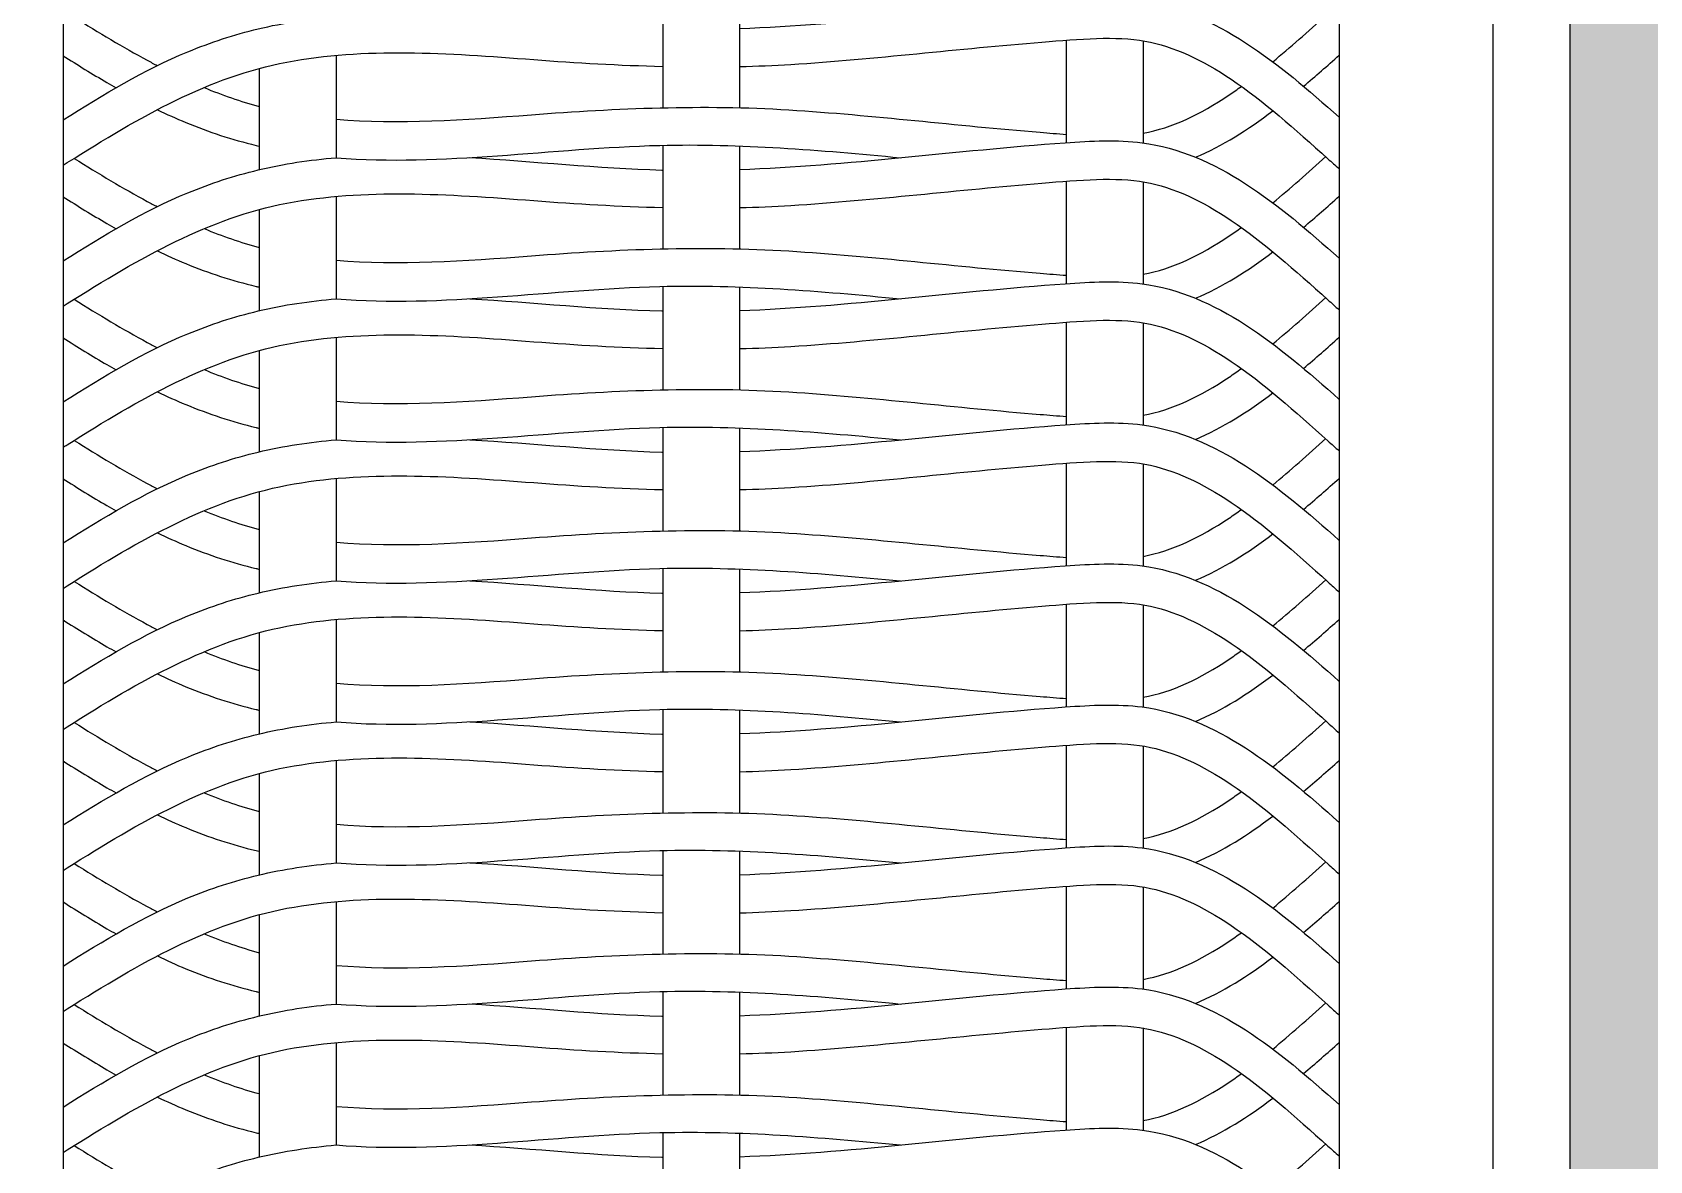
# Model space of a CAD drawing. Header units: millimetres. Extents: x 3409 to 3822, y 896 to 1108.
# Drawn here: x 3705.464 to 3706.516, y 1038.207 to 1038.941 of the extents above; entities that cross this region are included whole.
import ezdxf

# ---------------------------------------------------------------- set-up
doc = ezdxf.new("R2010")
doc.units = ezdxf.units.MM
doc.layers.add('a-epipla', color=8, linetype='Continuous')
doc.layers.add('toixoi_provolh', color=150, linetype='Continuous')

msp = doc.modelspace()

# ---------------------------------------------------------------- hatches: boundary and pattern name
at = {"layer": 'toixoi_provolh', "true_color": 0xa7a8aa}
h = msp.add_hatch(color=253, dxfattribs=at)
h.dxf.hatch_style = 1
h.paths.add_polyline_path([(3696.6639, 1040.6405), (3696.6639, 1040.2405), (3699.6639, 1040.2405), (3699.6639, 1040.6405)])
h.paths.add_polyline_path([(3696.6639, 1040.6405), (3696.2639, 1040.6405), (3696.2639, 1037.6405), (3696.6639, 1037.6405)])
h.paths.add_polyline_path([(3703.0639, 1040.2405), (3703.0639, 1040.6405), (3700.0639, 1040.6405), (3700.0639, 1040.2405)])
h.paths.add_polyline_path([(3699.6639, 1037.6405), (3700.0639, 1037.6405), (3700.0639, 1040.6405), (3699.6639, 1040.6405)])
h.paths.add_polyline_path([(3703.4639, 1040.6405), (3703.4639, 1040.2405), (3706.4639, 1040.2405), (3706.4639, 1040.6405)])
h.paths.add_polyline_path([(3703.0639, 1037.6405), (3703.4639, 1037.6405), (3703.4639, 1040.6405), (3703.0639, 1040.6405)])
h.paths.add_polyline_path([(3706.4639, 1037.6405), (3706.8639, 1037.6405), (3706.8639, 1040.6405), (3706.4639, 1040.6405)])

# ---------------------------------------------------------------- linework, layer by layer
at = {"layer": 'a-epipla'}
for p, q in [((3706.4139, 1040.1905), (3706.4139, 1037.6905)), ((3705.4839, 1040.0905), (3705.4839, 1037.6405)), ((3706.3139, 1040.0905), (3706.3139, 1037.6405)), ((3705.8739, 1038.9588), (3705.8739, 1038.8915)), ((3705.9239, 1038.9584), (3705.9239, 1038.8915)), ((3706.1364, 1038.9355), (3706.1364, 1038.8688)), ((3706.1864, 1038.9351), (3706.1864, 1038.8687)), ((3705.6614, 1038.9256), (3705.6614, 1038.859)), ((3705.6114, 1038.9171), (3705.6114, 1038.8512)), ((3705.8739, 1038.8671), (3705.8739, 1038.7997)), ((3705.9239, 1038.8667), (3705.9239, 1038.7997)), ((3706.1364, 1038.8438), (3706.1364, 1038.777)), ((3706.1864, 1038.8434), (3706.1864, 1038.7769)), ((3705.6614, 1038.8339), (3705.6614, 1038.7672)), ((3705.6114, 1038.8253), (3705.6114, 1038.7595)), ((3705.8739, 1038.7753), (3705.8739, 1038.708)), ((3705.9239, 1038.7749), (3705.9239, 1038.708)), ((3706.1364, 1038.752), (3706.1364, 1038.6853)), ((3705.6614, 1038.7421), (3705.6614, 1038.6755)), ((3706.1864, 1038.7516), (3706.1864, 1038.6852)), ((3705.6114, 1038.7336), (3705.6114, 1038.6677)), ((3705.8739, 1038.6836), (3705.8739, 1038.6162)), ((3705.9239, 1038.6832), (3705.9239, 1038.6163)), ((3706.1364, 1038.6603), (3706.1364, 1038.5936)), ((3706.1864, 1038.6599), (3706.1864, 1038.5934)), ((3705.6614, 1038.6504), (3705.6614, 1038.5838)), ((3705.6114, 1038.6418), (3705.6114, 1038.576)), ((3705.8739, 1038.5919), (3705.8739, 1038.5245)), ((3705.9239, 1038.5914), (3705.9239, 1038.5245)), ((3706.1364, 1038.5685), (3706.1364, 1038.5018)), ((3706.1864, 1038.5681), (3706.1864, 1038.5017)), ((3705.6614, 1038.5586), (3705.6614, 1038.492)), ((3705.6114, 1038.5501), (3705.6114, 1038.4842)), ((3705.8739, 1038.5001), (3705.8739, 1038.4328)), ((3705.9239, 1038.4997), (3705.9239, 1038.4328)), ((3706.1364, 1038.4768), (3706.1364, 1038.4101)), ((3706.1864, 1038.4764), (3706.1864, 1038.4099)), ((3705.6114, 1038.4583), (3705.6114, 1038.3925)), ((3705.6614, 1038.4669), (3705.6614, 1038.4003)), ((3705.8739, 1038.4084), (3705.8739, 1038.341)), ((3705.9239, 1038.408), (3705.9239, 1038.341)), ((3706.1364, 1038.385), (3706.1364, 1038.3183)), ((3706.1864, 1038.3846), (3706.1864, 1038.3182)), ((3705.6614, 1038.3751), (3705.6614, 1038.3085)), ((3705.6114, 1038.3666), (3705.6114, 1038.3007)), ((3705.8739, 1038.3166), (3705.8739, 1038.2493)), ((3705.9239, 1038.3162), (3705.9239, 1038.2493)), ((3706.1364, 1038.2933), (3706.1364, 1038.2266)), ((3706.1864, 1038.2929), (3706.1864, 1038.2264)), ((3705.6614, 1038.2834), (3705.6614, 1038.2168)), ((3705.6114, 1038.2749), (3705.6114, 1038.209)), ((3705.8739, 1038.2249), (3705.8739, 1038.1575)), ((3705.9239, 1038.2245), (3705.9239, 1038.1575))]:
    msp.add_line(p, q, dxfattribs=at)
for points, knots in [([(3705.9239, 1038.9431), (3705.9944, 1038.9455), (3706.0804, 1038.9577), (3706.2203, 1038.9654), (3706.2742, 1038.9207), (3706.3139, 1038.8853)], [0.4662693, 0.4662693, 0.4662693, 0.4662693, 0.6786549, 0.7286549, 0.877812, 0.877812, 0.877812, 0.877812]), ([(3705.4839, 1038.8837), (3705.5101, 1038.9001), (3705.5503, 1038.9244), (3705.6117, 1038.9445), (3705.6444, 1038.9493), (3705.6614, 1038.9507)], [0.0125232, 0.0125232, 0.0125232, 0.0125232, 0.1049264, 0.1530593, 0.2047826, 0.2047826, 0.2047826, 0.2047826]), ([(3705.4911, 1038.9504), (3705.507, 1038.9403), (3705.5228, 1038.9309), (3705.5386, 1038.9224), (3705.5408, 1038.9212), (3705.543, 1038.92), (3705.5451, 1038.9189)], [0.00678697, 0.00678697, 0.00678697, 0.00678697, 0.06344334, 0.06344334, 0.06344334, 0.07121295, 0.07121295, 0.07121295, 0.07121295]), ([(3705.9239, 1038.9183), (3705.9351, 1038.9186), (3705.9462, 1038.919), (3706.0124, 1038.9232), (3706.0664, 1038.9299), (3706.145, 1038.9362), (3706.1687, 1038.9383), (3706.2064, 1038.9314), (3706.2249, 1038.9227), (3706.2643, 1038.8961), (3706.2851, 1038.8776), (3706.3066, 1038.8583), (3706.309, 1038.8562), (3706.3114, 1038.854), (3706.3139, 1038.8518)], [0.4655013, 0.4655013, 0.4655013, 0.4655013, 0.498274, 0.498274, 0.6616991, 0.6616991, 0.7352337, 0.7352337, 0.8087683, 0.8087683, 0.8895351, 0.8895351, 0.8895351, 0.8986667, 0.8986667, 0.8986667, 0.8986667]), ([(3705.4839, 1038.8541), (3705.4848, 1038.8547), (3705.4857, 1038.8553), (3705.4866, 1038.8558), (3705.534, 1038.8858), (3705.5792, 1038.9117), (3705.6796, 1038.9308), (3705.7337, 1038.9272), (3705.8176, 1038.9207), (3705.8457, 1038.9191), (3705.8739, 1038.9184)], [-0.0032083, -0.0032083, -0.0032083, -0.0032083, 0, 0, 0, 0.1674245, 0.1674245, 0.3348489, 0.3348489, 0.4168796, 0.4168796, 0.4168796, 0.4168796]), ([(3705.4839, 1038.9253), (3705.4933, 1038.9194), (3705.5028, 1038.9135), (3705.5124, 1038.9079), (3705.5144, 1038.9068), (3705.5163, 1038.9056), (3705.5183, 1038.9045)], [0.01406967, 0.01406967, 0.01406967, 0.01406967, 0.04740122, 0.04740122, 0.04740122, 0.05413463, 0.05413463, 0.05413463, 0.05413463]), ([(3706.1864, 1038.875), (3706.2052, 1038.8784), (3706.2236, 1038.8872), (3706.245, 1038.9016), (3706.2476, 1038.9035), (3706.2503, 1038.9054)], [0.73539871, 0.73539871, 0.73539871, 0.73539871, 0.80876826, 0.80876826, 0.81911219, 0.81911219, 0.81911219, 0.81911219]), ([(3705.5452, 1038.8902), (3705.5513, 1038.8873), (3705.572, 1038.8779), (3705.5945, 1038.8705), (3705.6107, 1038.8667), (3705.6114, 1038.8666)], [0.08463791, 0.08463791, 0.08463791, 0.08463791, 0.10492637, 0.15305927, 0.15507122, 0.15507122, 0.15507122, 0.15507122]), ([(3705.6614, 1038.8841), (3705.7019, 1038.8806), (3705.7446, 1038.8836), (3705.8436, 1038.8912), (3705.9008, 1038.8936), (3706.0111, 1038.8867), (3706.0651, 1038.8799), (3706.1251, 1038.8751), (3706.1308, 1038.8746), (3706.1364, 1038.8742)], [0.2038605, 0.2038605, 0.2038605, 0.2038605, 0.3348489, 0.3348489, 0.498274, 0.498274, 0.6616991, 0.6616991, 0.6790294, 0.6790294, 0.6790294, 0.6790294]), ([(3705.6614, 1038.859), (3705.7305, 1038.8534), (3705.8556, 1038.8742), (3705.9763, 1038.864), (3706.0285, 1038.859)], [0.2060573, 0.2060573, 0.2060573, 0.2060573, 0.4155593, 0.5729024, 0.5729024, 0.5729024, 0.5729024]), ([(3705.9239, 1038.8514), (3705.9944, 1038.8538), (3706.0804, 1038.866), (3706.2203, 1038.8736), (3706.2742, 1038.829), (3706.3139, 1038.7936)], [0.4662693, 0.4662693, 0.4662693, 0.4662693, 0.6786549, 0.7286549, 0.877812, 0.877812, 0.877812, 0.877812]), ([(3705.4839, 1038.7919), (3705.5101, 1038.8084), (3705.5503, 1038.8327), (3705.6117, 1038.8527), (3705.6444, 1038.8576), (3705.6614, 1038.859)], [0.0125232, 0.0125232, 0.0125232, 0.0125232, 0.1049264, 0.1530593, 0.2047826, 0.2047826, 0.2047826, 0.2047826]), ([(3705.4911, 1038.8586), (3705.507, 1038.8486), (3705.5228, 1038.8391), (3705.5386, 1038.8306), (3705.5408, 1038.8294), (3705.543, 1038.8283), (3705.5451, 1038.8272)], [0.00678697, 0.00678697, 0.00678697, 0.00678697, 0.06344334, 0.06344334, 0.06344334, 0.07121295, 0.07121295, 0.07121295, 0.07121295]), ([(3705.7485, 1038.8591), (3705.79, 1038.8567), (3705.8321, 1038.8521), (3705.8737, 1038.851), (3705.8739, 1038.851)], [0.2917847, 0.2917847, 0.2917847, 0.2917847, 0.4155593, 0.4161946, 0.4161946, 0.4161946, 0.4161946]), ([(3705.4839, 1038.7624), (3705.4848, 1038.7629), (3705.4857, 1038.7635), (3705.4866, 1038.7641), (3705.534, 1038.7941), (3705.5792, 1038.8199), (3705.6796, 1038.839), (3705.7337, 1038.8354), (3705.8176, 1038.829), (3705.8457, 1038.8273), (3705.8739, 1038.8266)], [-0.0032083, -0.0032083, -0.0032083, -0.0032083, 0, 0, 0, 0.1674245, 0.1674245, 0.3348489, 0.3348489, 0.4168796, 0.4168796, 0.4168796, 0.4168796]), ([(3705.9239, 1038.8266), (3705.9351, 1038.8268), (3705.9462, 1038.8273), (3706.0124, 1038.8314), (3706.0664, 1038.8381), (3706.145, 1038.8445), (3706.1687, 1038.8466), (3706.2064, 1038.8397), (3706.2249, 1038.8309), (3706.2643, 1038.8043), (3706.2851, 1038.7858), (3706.3066, 1038.7666), (3706.309, 1038.7644), (3706.3114, 1038.7622), (3706.3139, 1038.76)], [0.4655013, 0.4655013, 0.4655013, 0.4655013, 0.498274, 0.498274, 0.6616991, 0.6616991, 0.7352337, 0.7352337, 0.8087683, 0.8087683, 0.8895351, 0.8895351, 0.8895351, 0.8986667, 0.8986667, 0.8986667, 0.8986667]), ([(3705.4839, 1038.8336), (3705.4933, 1038.8276), (3705.5028, 1038.8218), (3705.5124, 1038.8162), (3705.5144, 1038.815), (3705.5163, 1038.8139), (3705.5183, 1038.8128)], [0.01406967, 0.01406967, 0.01406967, 0.01406967, 0.04740122, 0.04740122, 0.04740122, 0.05413463, 0.05413463, 0.05413463, 0.05413463]), ([(3706.1864, 1038.7832), (3706.2052, 1038.7867), (3706.2236, 1038.7954), (3706.245, 1038.8099), (3706.2476, 1038.8117), (3706.2503, 1038.8136)], [0.73539871, 0.73539871, 0.73539871, 0.73539871, 0.80876826, 0.80876826, 0.81911219, 0.81911219, 0.81911219, 0.81911219]), ([(3705.5452, 1038.7985), (3705.5513, 1038.7955), (3705.572, 1038.7861), (3705.5945, 1038.7788), (3705.6107, 1038.775), (3705.6114, 1038.7748)], [0.08463791, 0.08463791, 0.08463791, 0.08463791, 0.10492637, 0.15305927, 0.15507122, 0.15507122, 0.15507122, 0.15507122]), ([(3705.6614, 1038.7924), (3705.7019, 1038.7889), (3705.7446, 1038.7918), (3705.8436, 1038.7995), (3705.9008, 1038.8018), (3706.0111, 1038.7949), (3706.0651, 1038.7882), (3706.1251, 1038.7834), (3706.1308, 1038.7829), (3706.1364, 1038.7825)], [0.2038605, 0.2038605, 0.2038605, 0.2038605, 0.3348489, 0.3348489, 0.498274, 0.498274, 0.6616991, 0.6616991, 0.6790294, 0.6790294, 0.6790294, 0.6790294]), ([(3705.6614, 1038.7672), (3705.7305, 1038.7616), (3705.8556, 1038.7824), (3705.9763, 1038.7723), (3706.0285, 1038.7672)], [0.2060573, 0.2060573, 0.2060573, 0.2060573, 0.4155593, 0.5729024, 0.5729024, 0.5729024, 0.5729024]), ([(3705.9239, 1038.7596), (3705.9944, 1038.7621), (3706.0804, 1038.7743), (3706.2203, 1038.7819), (3706.2742, 1038.7372), (3706.3139, 1038.7018)], [0.4662693, 0.4662693, 0.4662693, 0.4662693, 0.6786549, 0.7286549, 0.877812, 0.877812, 0.877812, 0.877812]), ([(3705.4839, 1038.7002), (3705.5101, 1038.7167), (3705.5503, 1038.741), (3705.6117, 1038.761), (3705.6444, 1038.7658), (3705.6614, 1038.7672)], [0.0125232, 0.0125232, 0.0125232, 0.0125232, 0.1049264, 0.1530593, 0.2047826, 0.2047826, 0.2047826, 0.2047826]), ([(3705.4911, 1038.7669), (3705.507, 1038.7569), (3705.5228, 1038.7474), (3705.5386, 1038.7389), (3705.5408, 1038.7377), (3705.543, 1038.7366), (3705.5451, 1038.7354)], [0.00678697, 0.00678697, 0.00678697, 0.00678697, 0.06344334, 0.06344334, 0.06344334, 0.07121295, 0.07121295, 0.07121295, 0.07121295]), ([(3705.7485, 1038.7673), (3705.79, 1038.7649), (3705.8321, 1038.7603), (3705.8737, 1038.7593), (3705.8739, 1038.7593)], [0.2917847, 0.2917847, 0.2917847, 0.2917847, 0.4155593, 0.4161946, 0.4161946, 0.4161946, 0.4161946]), ([(3705.9239, 1038.7348), (3705.9351, 1038.7351), (3705.9462, 1038.7355), (3706.0124, 1038.7397), (3706.0664, 1038.7464), (3706.145, 1038.7527), (3706.1687, 1038.7549), (3706.2064, 1038.748), (3706.2249, 1038.7392), (3706.2643, 1038.7126), (3706.2851, 1038.6941), (3706.3066, 1038.6748), (3706.309, 1038.6727), (3706.3114, 1038.6705), (3706.3139, 1038.6683)], [0.4655013, 0.4655013, 0.4655013, 0.4655013, 0.498274, 0.498274, 0.6616991, 0.6616991, 0.7352337, 0.7352337, 0.8087683, 0.8087683, 0.8895351, 0.8895351, 0.8895351, 0.8986667, 0.8986667, 0.8986667, 0.8986667]), ([(3705.4839, 1038.6706), (3705.4848, 1038.6712), (3705.4857, 1038.6718), (3705.4866, 1038.6723), (3705.534, 1038.7023), (3705.5792, 1038.7282), (3705.6796, 1038.7473), (3705.7337, 1038.7437), (3705.8176, 1038.7372), (3705.8457, 1038.7356), (3705.8739, 1038.7349)], [-0.0032083, -0.0032083, -0.0032083, -0.0032083, 0, 0, 0, 0.1674245, 0.1674245, 0.3348489, 0.3348489, 0.4168796, 0.4168796, 0.4168796, 0.4168796]), ([(3705.4839, 1038.7418), (3705.4933, 1038.7359), (3705.5028, 1038.73), (3705.5124, 1038.7244), (3705.5144, 1038.7233), (3705.5163, 1038.7222), (3705.5183, 1038.721)], [0.01406967, 0.01406967, 0.01406967, 0.01406967, 0.04740122, 0.04740122, 0.04740122, 0.05413463, 0.05413463, 0.05413463, 0.05413463]), ([(3706.1864, 1038.6915), (3706.2052, 1038.6949), (3706.2236, 1038.7037), (3706.245, 1038.7181), (3706.2476, 1038.72), (3706.2503, 1038.7219)], [0.73539871, 0.73539871, 0.73539871, 0.73539871, 0.80876826, 0.80876826, 0.81911219, 0.81911219, 0.81911219, 0.81911219]), ([(3705.6614, 1038.7006), (3705.7019, 1038.6972), (3705.7446, 1038.7001), (3705.8436, 1038.7078), (3705.9008, 1038.7101), (3706.0111, 1038.7032), (3706.0651, 1038.6964), (3706.1251, 1038.6916), (3706.1308, 1038.6911), (3706.1364, 1038.6907)], [0.2038605, 0.2038605, 0.2038605, 0.2038605, 0.3348489, 0.3348489, 0.498274, 0.498274, 0.6616991, 0.6616991, 0.6790294, 0.6790294, 0.6790294, 0.6790294]), ([(3705.5452, 1038.7068), (3705.5513, 1038.7038), (3705.572, 1038.6944), (3705.5945, 1038.6871), (3705.6107, 1038.6832), (3705.6114, 1038.6831)], [0.08463791, 0.08463791, 0.08463791, 0.08463791, 0.10492637, 0.15305927, 0.15507122, 0.15507122, 0.15507122, 0.15507122]), ([(3705.6614, 1038.6755), (3705.7305, 1038.6699), (3705.8556, 1038.6907), (3705.9763, 1038.6805), (3706.0285, 1038.6755)], [0.2060573, 0.2060573, 0.2060573, 0.2060573, 0.4155593, 0.5729024, 0.5729024, 0.5729024, 0.5729024]), ([(3705.9239, 1038.6679), (3705.9944, 1038.6703), (3706.0804, 1038.6825), (3706.2203, 1038.6901), (3706.2742, 1038.6455), (3706.3139, 1038.6101)], [0.4662693, 0.4662693, 0.4662693, 0.4662693, 0.6786549, 0.7286549, 0.877812, 0.877812, 0.877812, 0.877812]), ([(3705.4839, 1038.6084), (3705.5101, 1038.6249), (3705.5503, 1038.6492), (3705.6117, 1038.6692), (3705.6444, 1038.6741), (3705.6614, 1038.6755)], [0.0125232, 0.0125232, 0.0125232, 0.0125232, 0.1049264, 0.1530593, 0.2047826, 0.2047826, 0.2047826, 0.2047826]), ([(3705.4911, 1038.6751), (3705.507, 1038.6651), (3705.5228, 1038.6556), (3705.5386, 1038.6471), (3705.5408, 1038.646), (3705.543, 1038.6448), (3705.5451, 1038.6437)], [0.00678697, 0.00678697, 0.00678697, 0.00678697, 0.06344334, 0.06344334, 0.06344334, 0.07121295, 0.07121295, 0.07121295, 0.07121295]), ([(3705.7485, 1038.6756), (3705.79, 1038.6732), (3705.8321, 1038.6686), (3705.8737, 1038.6675), (3705.8739, 1038.6675)], [0.2917847, 0.2917847, 0.2917847, 0.2917847, 0.4155593, 0.4161946, 0.4161946, 0.4161946, 0.4161946]), ([(3705.9239, 1038.6431), (3705.9351, 1038.6433), (3705.9462, 1038.6438), (3706.0124, 1038.6479), (3706.0664, 1038.6547), (3706.145, 1038.661), (3706.1687, 1038.6631), (3706.2064, 1038.6562), (3706.2249, 1038.6474), (3706.2643, 1038.6209), (3706.2851, 1038.6024), (3706.3066, 1038.5831), (3706.309, 1038.5809), (3706.3114, 1038.5787), (3706.3139, 1038.5765)], [0.4655013, 0.4655013, 0.4655013, 0.4655013, 0.498274, 0.498274, 0.6616991, 0.6616991, 0.7352337, 0.7352337, 0.8087683, 0.8087683, 0.8895351, 0.8895351, 0.8895351, 0.8986667, 0.8986667, 0.8986667, 0.8986667]), ([(3705.4839, 1038.5789), (3705.4848, 1038.5794), (3705.4857, 1038.58), (3705.4866, 1038.5806), (3705.534, 1038.6106), (3705.5792, 1038.6364), (3705.6796, 1038.6555), (3705.7337, 1038.652), (3705.8176, 1038.6455), (3705.8457, 1038.6438), (3705.8739, 1038.6431)], [-0.0032083, -0.0032083, -0.0032083, -0.0032083, 0, 0, 0, 0.1674245, 0.1674245, 0.3348489, 0.3348489, 0.4168796, 0.4168796, 0.4168796, 0.4168796]), ([(3705.4839, 1038.6501), (3705.4933, 1038.6442), (3705.5028, 1038.6383), (3705.5124, 1038.6327), (3705.5144, 1038.6315), (3705.5163, 1038.6304), (3705.5183, 1038.6293)], [0.01406967, 0.01406967, 0.01406967, 0.01406967, 0.04740122, 0.04740122, 0.04740122, 0.05413463, 0.05413463, 0.05413463, 0.05413463]), ([(3706.1864, 1038.5997), (3706.2052, 1038.6032), (3706.2236, 1038.612), (3706.245, 1038.6264), (3706.2476, 1038.6282), (3706.2503, 1038.6302)], [0.73539871, 0.73539871, 0.73539871, 0.73539871, 0.80876826, 0.80876826, 0.81911219, 0.81911219, 0.81911219, 0.81911219]), ([(3705.6614, 1038.6089), (3705.7019, 1038.6054), (3705.7446, 1038.6083), (3705.8436, 1038.616), (3705.9008, 1038.6183), (3706.0111, 1038.6114), (3706.0651, 1038.6047), (3706.1251, 1038.5999), (3706.1308, 1038.5994), (3706.1364, 1038.599)], [0.2038605, 0.2038605, 0.2038605, 0.2038605, 0.3348489, 0.3348489, 0.498274, 0.498274, 0.6616991, 0.6616991, 0.6790294, 0.6790294, 0.6790294, 0.6790294]), ([(3705.5452, 1038.615), (3705.5513, 1038.6121), (3705.572, 1038.6026), (3705.5945, 1038.5953), (3705.6107, 1038.5915), (3705.6114, 1038.5913)], [0.08463791, 0.08463791, 0.08463791, 0.08463791, 0.10492637, 0.15305927, 0.15507122, 0.15507122, 0.15507122, 0.15507122]), ([(3705.9239, 1038.5761), (3705.9944, 1038.5786), (3706.0804, 1038.5908), (3706.2203, 1038.5984), (3706.2742, 1038.5538), (3706.3139, 1038.5184)], [0.4662693, 0.4662693, 0.4662693, 0.4662693, 0.6786549, 0.7286549, 0.877812, 0.877812, 0.877812, 0.877812]), ([(3705.4839, 1038.5167), (3705.5101, 1038.5332), (3705.5503, 1038.5575), (3705.6117, 1038.5775), (3705.6444, 1038.5823), (3705.6614, 1038.5838)], [0.0125232, 0.0125232, 0.0125232, 0.0125232, 0.1049264, 0.1530593, 0.2047826, 0.2047826, 0.2047826, 0.2047826]), ([(3705.6614, 1038.5838), (3705.7305, 1038.5782), (3705.8556, 1038.5989), (3705.9763, 1038.5888), (3706.0285, 1038.5837)], [0.2060573, 0.2060573, 0.2060573, 0.2060573, 0.4155593, 0.5729024, 0.5729024, 0.5729024, 0.5729024]), ([(3705.7485, 1038.5838), (3705.79, 1038.5814), (3705.8321, 1038.5768), (3705.8737, 1038.5758), (3705.8739, 1038.5758)], [0.2917847, 0.2917847, 0.2917847, 0.2917847, 0.4155593, 0.4161946, 0.4161946, 0.4161946, 0.4161946]), ([(3705.4911, 1038.5834), (3705.507, 1038.5734), (3705.5228, 1038.5639), (3705.5386, 1038.5554), (3705.5408, 1038.5542), (3705.543, 1038.5531), (3705.5451, 1038.5519)], [0.00678697, 0.00678697, 0.00678697, 0.00678697, 0.06344334, 0.06344334, 0.06344334, 0.07121295, 0.07121295, 0.07121295, 0.07121295]), ([(3705.4839, 1038.4871), (3705.4848, 1038.4877), (3705.4857, 1038.4883), (3705.4866, 1038.4889), (3705.534, 1038.5188), (3705.5792, 1038.5447), (3705.6796, 1038.5638), (3705.7337, 1038.5602), (3705.8176, 1038.5537), (3705.8457, 1038.5521), (3705.8739, 1038.5514)], [-0.0032083, -0.0032083, -0.0032083, -0.0032083, 0, 0, 0, 0.1674245, 0.1674245, 0.3348489, 0.3348489, 0.4168796, 0.4168796, 0.4168796, 0.4168796]), ([(3705.9239, 1038.5513), (3705.9351, 1038.5516), (3705.9462, 1038.552), (3706.0124, 1038.5562), (3706.0664, 1038.5629), (3706.145, 1038.5693), (3706.1687, 1038.5714), (3706.2064, 1038.5645), (3706.2249, 1038.5557), (3706.2643, 1038.5291), (3706.2851, 1038.5106), (3706.3066, 1038.4914), (3706.309, 1038.4892), (3706.3114, 1038.487), (3706.3139, 1038.4848)], [0.4655013, 0.4655013, 0.4655013, 0.4655013, 0.498274, 0.498274, 0.6616991, 0.6616991, 0.7352337, 0.7352337, 0.8087683, 0.8087683, 0.8895351, 0.8895351, 0.8895351, 0.8986667, 0.8986667, 0.8986667, 0.8986667]), ([(3705.4839, 1038.5583), (3705.4933, 1038.5524), (3705.5028, 1038.5466), (3705.5124, 1038.5409), (3705.5144, 1038.5398), (3705.5163, 1038.5387), (3705.5183, 1038.5376)], [0.01406967, 0.01406967, 0.01406967, 0.01406967, 0.04740122, 0.04740122, 0.04740122, 0.05413463, 0.05413463, 0.05413463, 0.05413463]), ([(3706.1864, 1038.508), (3706.2052, 1038.5114), (3706.2236, 1038.5202), (3706.245, 1038.5346), (3706.2476, 1038.5365), (3706.2503, 1038.5384)], [0.73539871, 0.73539871, 0.73539871, 0.73539871, 0.80876826, 0.80876826, 0.81911219, 0.81911219, 0.81911219, 0.81911219]), ([(3705.5452, 1038.5233), (3705.5513, 1038.5203), (3705.572, 1038.5109), (3705.5945, 1038.5036), (3705.6107, 1038.4998), (3705.6114, 1038.4996)], [0.08463791, 0.08463791, 0.08463791, 0.08463791, 0.10492637, 0.15305927, 0.15507122, 0.15507122, 0.15507122, 0.15507122]), ([(3705.6614, 1038.5171), (3705.7019, 1038.5137), (3705.7446, 1038.5166), (3705.8436, 1038.5243), (3705.9008, 1038.5266), (3706.0111, 1038.5197), (3706.0651, 1038.513), (3706.1251, 1038.5081), (3706.1308, 1038.5077), (3706.1364, 1038.5072)], [0.2038605, 0.2038605, 0.2038605, 0.2038605, 0.3348489, 0.3348489, 0.498274, 0.498274, 0.6616991, 0.6616991, 0.6790294, 0.6790294, 0.6790294, 0.6790294]), ([(3705.6614, 1038.492), (3705.7305, 1038.4864), (3705.8556, 1038.5072), (3705.9763, 1038.4971), (3706.0285, 1038.492)], [0.2060573, 0.2060573, 0.2060573, 0.2060573, 0.4155593, 0.5729024, 0.5729024, 0.5729024, 0.5729024]), ([(3705.9239, 1038.4844), (3705.9944, 1038.4868), (3706.0804, 1038.499), (3706.2203, 1038.5066), (3706.2742, 1038.462), (3706.3139, 1038.4266)], [0.4662693, 0.4662693, 0.4662693, 0.4662693, 0.6786549, 0.7286549, 0.877812, 0.877812, 0.877812, 0.877812]), ([(3705.4839, 1038.425), (3705.5101, 1038.4414), (3705.5503, 1038.4657), (3705.6117, 1038.4857), (3705.6444, 1038.4906), (3705.6614, 1038.492)], [0.0125232, 0.0125232, 0.0125232, 0.0125232, 0.1049264, 0.1530593, 0.2047826, 0.2047826, 0.2047826, 0.2047826]), ([(3705.4911, 1038.4917), (3705.507, 1038.4816), (3705.5228, 1038.4721), (3705.5386, 1038.4636), (3705.5408, 1038.4625), (3705.543, 1038.4613), (3705.5451, 1038.4602)], [0.00678697, 0.00678697, 0.00678697, 0.00678697, 0.06344334, 0.06344334, 0.06344334, 0.07121295, 0.07121295, 0.07121295, 0.07121295]), ([(3705.7485, 1038.4921), (3705.79, 1038.4897), (3705.8321, 1038.4851), (3705.8737, 1038.4841), (3705.8739, 1038.4841)], [0.2917847, 0.2917847, 0.2917847, 0.2917847, 0.4155593, 0.4161946, 0.4161946, 0.4161946, 0.4161946]), ([(3705.9239, 1038.4596), (3705.9351, 1038.4598), (3705.9462, 1038.4603), (3706.0124, 1038.4644), (3706.0664, 1038.4712), (3706.145, 1038.4775), (3706.1687, 1038.4796), (3706.2064, 1038.4727), (3706.2249, 1038.464), (3706.2643, 1038.4374), (3706.2851, 1038.4189), (3706.3066, 1038.3996), (3706.309, 1038.3974), (3706.3114, 1038.3953), (3706.3139, 1038.3931)], [0.4655013, 0.4655013, 0.4655013, 0.4655013, 0.498274, 0.498274, 0.6616991, 0.6616991, 0.7352337, 0.7352337, 0.8087683, 0.8087683, 0.8895351, 0.8895351, 0.8895351, 0.8986667, 0.8986667, 0.8986667, 0.8986667]), ([(3705.4839, 1038.3954), (3705.4848, 1038.396), (3705.4857, 1038.3965), (3705.4866, 1038.3971), (3705.534, 1038.4271), (3705.5792, 1038.453), (3705.6796, 1038.4721), (3705.7337, 1038.4685), (3705.8176, 1038.462), (3705.8457, 1038.4603), (3705.8739, 1038.4597)], [-0.0032083, -0.0032083, -0.0032083, -0.0032083, 0, 0, 0, 0.1674245, 0.1674245, 0.3348489, 0.3348489, 0.4168796, 0.4168796, 0.4168796, 0.4168796]), ([(3705.4839, 1038.4666), (3705.4933, 1038.4607), (3705.5028, 1038.4548), (3705.5124, 1038.4492), (3705.5144, 1038.4481), (3705.5163, 1038.4469), (3705.5183, 1038.4458)], [0.01406967, 0.01406967, 0.01406967, 0.01406967, 0.04740122, 0.04740122, 0.04740122, 0.05413463, 0.05413463, 0.05413463, 0.05413463]), ([(3706.1864, 1038.4162), (3706.2052, 1038.4197), (3706.2236, 1038.4285), (3706.245, 1038.4429), (3706.2476, 1038.4447), (3706.2503, 1038.4467)], [0.73539871, 0.73539871, 0.73539871, 0.73539871, 0.80876826, 0.80876826, 0.81911219, 0.81911219, 0.81911219, 0.81911219]), ([(3705.5452, 1038.4315), (3705.5513, 1038.4286), (3705.572, 1038.4192), (3705.5945, 1038.4118), (3705.6107, 1038.408), (3705.6114, 1038.4079)], [0.08463791, 0.08463791, 0.08463791, 0.08463791, 0.10492637, 0.15305927, 0.15507122, 0.15507122, 0.15507122, 0.15507122]), ([(3705.6614, 1038.4254), (3705.7019, 1038.4219), (3705.7446, 1038.4249), (3705.8436, 1038.4325), (3705.9008, 1038.4348), (3706.0111, 1038.4279), (3706.0651, 1038.4212), (3706.1251, 1038.4164), (3706.1308, 1038.4159), (3706.1364, 1038.4155)], [0.2038605, 0.2038605, 0.2038605, 0.2038605, 0.3348489, 0.3348489, 0.498274, 0.498274, 0.6616991, 0.6616991, 0.6790294, 0.6790294, 0.6790294, 0.6790294]), ([(3705.6614, 1038.4003), (3705.7305, 1038.3947), (3705.8556, 1038.4154), (3705.9763, 1038.4053), (3706.0285, 1038.4003)], [0.2060573, 0.2060573, 0.2060573, 0.2060573, 0.4155593, 0.5729024, 0.5729024, 0.5729024, 0.5729024]), ([(3705.9239, 1038.3926), (3705.9944, 1038.3951), (3706.0804, 1038.4073), (3706.2203, 1038.4149), (3706.2742, 1038.3703), (3706.3139, 1038.3349)], [0.4662693, 0.4662693, 0.4662693, 0.4662693, 0.6786549, 0.7286549, 0.877812, 0.877812, 0.877812, 0.877812]), ([(3705.4839, 1038.3332), (3705.5101, 1038.3497), (3705.5503, 1038.374), (3705.6117, 1038.394), (3705.6444, 1038.3988), (3705.6614, 1038.4003)], [0.0125232, 0.0125232, 0.0125232, 0.0125232, 0.1049264, 0.1530593, 0.2047826, 0.2047826, 0.2047826, 0.2047826]), ([(3705.4911, 1038.3999), (3705.507, 1038.3899), (3705.5228, 1038.3804), (3705.5386, 1038.3719), (3705.5408, 1038.3707), (3705.543, 1038.3696), (3705.5451, 1038.3685)], [0.00678697, 0.00678697, 0.00678697, 0.00678697, 0.06344334, 0.06344334, 0.06344334, 0.07121295, 0.07121295, 0.07121295, 0.07121295]), ([(3705.7485, 1038.4004), (3705.79, 1038.398), (3705.8321, 1038.3934), (3705.8737, 1038.3923), (3705.8739, 1038.3923)], [0.2917847, 0.2917847, 0.2917847, 0.2917847, 0.4155593, 0.4161946, 0.4161946, 0.4161946, 0.4161946]), ([(3705.9239, 1038.3678), (3705.9351, 1038.3681), (3705.9462, 1038.3686), (3706.0124, 1038.3727), (3706.0664, 1038.3794), (3706.145, 1038.3858), (3706.1687, 1038.3879), (3706.2064, 1038.381), (3706.2249, 1038.3722), (3706.2643, 1038.3456), (3706.2851, 1038.3271), (3706.3066, 1038.3079), (3706.309, 1038.3057), (3706.3114, 1038.3035), (3706.3139, 1038.3013)], [0.4655013, 0.4655013, 0.4655013, 0.4655013, 0.498274, 0.498274, 0.6616991, 0.6616991, 0.7352337, 0.7352337, 0.8087683, 0.8087683, 0.8895351, 0.8895351, 0.8895351, 0.8986667, 0.8986667, 0.8986667, 0.8986667]), ([(3705.4839, 1038.3036), (3705.4848, 1038.3042), (3705.4857, 1038.3048), (3705.4866, 1038.3054), (3705.534, 1038.3353), (3705.5792, 1038.3612), (3705.6796, 1038.3803), (3705.7337, 1038.3767), (3705.8176, 1038.3702), (3705.8457, 1038.3686), (3705.8739, 1038.3679)], [-0.0032083, -0.0032083, -0.0032083, -0.0032083, 0, 0, 0, 0.1674245, 0.1674245, 0.3348489, 0.3348489, 0.4168796, 0.4168796, 0.4168796, 0.4168796]), ([(3705.4839, 1038.3749), (3705.4933, 1038.3689), (3705.5028, 1038.3631), (3705.5124, 1038.3574), (3705.5144, 1038.3563), (3705.5163, 1038.3552), (3705.5183, 1038.3541)], [0.01406967, 0.01406967, 0.01406967, 0.01406967, 0.04740122, 0.04740122, 0.04740122, 0.05413463, 0.05413463, 0.05413463, 0.05413463]), ([(3706.1864, 1038.3245), (3706.2052, 1038.328), (3706.2236, 1038.3367), (3706.245, 1038.3511), (3706.2476, 1038.353), (3706.2503, 1038.3549)], [0.73539871, 0.73539871, 0.73539871, 0.73539871, 0.80876826, 0.80876826, 0.81911219, 0.81911219, 0.81911219, 0.81911219]), ([(3705.6614, 1038.3336), (3705.7019, 1038.3302), (3705.7446, 1038.3331), (3705.8436, 1038.3408), (3705.9008, 1038.3431), (3706.0111, 1038.3362), (3706.0651, 1038.3295), (3706.1251, 1038.3246), (3706.1308, 1038.3242), (3706.1364, 1038.3238)], [0.2038605, 0.2038605, 0.2038605, 0.2038605, 0.3348489, 0.3348489, 0.498274, 0.498274, 0.6616991, 0.6616991, 0.6790294, 0.6790294, 0.6790294, 0.6790294]), ([(3705.5452, 1038.3398), (3705.5513, 1038.3368), (3705.572, 1038.3274), (3705.5945, 1038.3201), (3705.6107, 1038.3163), (3705.6114, 1038.3161)], [0.08463791, 0.08463791, 0.08463791, 0.08463791, 0.10492637, 0.15305927, 0.15507122, 0.15507122, 0.15507122, 0.15507122]), ([(3705.6614, 1038.3085), (3705.7305, 1038.3029), (3705.8556, 1038.3237), (3705.9763, 1038.3136), (3706.0285, 1038.3085)], [0.2060573, 0.2060573, 0.2060573, 0.2060573, 0.4155593, 0.5729024, 0.5729024, 0.5729024, 0.5729024]), ([(3705.9239, 1038.3009), (3705.9944, 1038.3033), (3706.0804, 1038.3155), (3706.2203, 1038.3232), (3706.2742, 1038.2785), (3706.3139, 1038.2431)], [0.4662693, 0.4662693, 0.4662693, 0.4662693, 0.6786549, 0.7286549, 0.877812, 0.877812, 0.877812, 0.877812]), ([(3705.4839, 1038.2415), (3705.5101, 1038.2579), (3705.5503, 1038.2822), (3705.6117, 1038.3022), (3705.6444, 1038.3071), (3705.6614, 1038.3085)], [0.0125232, 0.0125232, 0.0125232, 0.0125232, 0.1049264, 0.1530593, 0.2047826, 0.2047826, 0.2047826, 0.2047826]), ([(3705.4911, 1038.3082), (3705.507, 1038.2981), (3705.5228, 1038.2886), (3705.5386, 1038.2802), (3705.5408, 1038.279), (3705.543, 1038.2778), (3705.5451, 1038.2767)], [0.00678697, 0.00678697, 0.00678697, 0.00678697, 0.06344334, 0.06344334, 0.06344334, 0.07121295, 0.07121295, 0.07121295, 0.07121295]), ([(3705.7485, 1038.3086), (3705.79, 1038.3062), (3705.8321, 1038.3016), (3705.8737, 1038.3006), (3705.8739, 1038.3006)], [0.2917847, 0.2917847, 0.2917847, 0.2917847, 0.4155593, 0.4161946, 0.4161946, 0.4161946, 0.4161946]), ([(3705.9239, 1038.2761), (3705.9351, 1038.2764), (3705.9462, 1038.2768), (3706.0124, 1038.281), (3706.0664, 1038.2877), (3706.145, 1038.294), (3706.1687, 1038.2961), (3706.2064, 1038.2892), (3706.2249, 1038.2805), (3706.2643, 1038.2539), (3706.2851, 1038.2354), (3706.3066, 1038.2161), (3706.309, 1038.214), (3706.3114, 1038.2118), (3706.3139, 1038.2096)], [0.4655013, 0.4655013, 0.4655013, 0.4655013, 0.498274, 0.498274, 0.6616991, 0.6616991, 0.7352337, 0.7352337, 0.8087683, 0.8087683, 0.8895351, 0.8895351, 0.8895351, 0.8986667, 0.8986667, 0.8986667, 0.8986667]), ([(3705.4839, 1038.2119), (3705.4848, 1038.2125), (3705.4857, 1038.2131), (3705.4866, 1038.2136), (3705.534, 1038.2436), (3705.5792, 1038.2695), (3705.6796, 1038.2886), (3705.7337, 1038.285), (3705.8176, 1038.2785), (3705.8457, 1038.2768), (3705.8739, 1038.2762)], [-0.0032083, -0.0032083, -0.0032083, -0.0032083, 0, 0, 0, 0.1674245, 0.1674245, 0.3348489, 0.3348489, 0.4168796, 0.4168796, 0.4168796, 0.4168796]), ([(3705.4839, 1038.2831), (3705.4933, 1038.2772), (3705.5028, 1038.2713), (3705.5124, 1038.2657), (3705.5144, 1038.2646), (3705.5163, 1038.2634), (3705.5183, 1038.2623)], [0.01406967, 0.01406967, 0.01406967, 0.01406967, 0.04740122, 0.04740122, 0.04740122, 0.05413463, 0.05413463, 0.05413463, 0.05413463]), ([(3706.1864, 1038.2327), (3706.2052, 1038.2362), (3706.2236, 1038.245), (3706.245, 1038.2594), (3706.2476, 1038.2613), (3706.2503, 1038.2632)], [0.73539871, 0.73539871, 0.73539871, 0.73539871, 0.80876826, 0.80876826, 0.81911219, 0.81911219, 0.81911219, 0.81911219]), ([(3705.5452, 1038.248), (3705.5513, 1038.2451), (3705.572, 1038.2357), (3705.5945, 1038.2283), (3705.6107, 1038.2245), (3705.6114, 1038.2244)], [0.08463791, 0.08463791, 0.08463791, 0.08463791, 0.10492637, 0.15305927, 0.15507122, 0.15507122, 0.15507122, 0.15507122]), ([(3705.6614, 1038.2419), (3705.7019, 1038.2384), (3705.7446, 1038.2414), (3705.8436, 1038.249), (3705.9008, 1038.2514), (3706.0111, 1038.2445), (3706.0651, 1038.2377), (3706.1251, 1038.2329), (3706.1308, 1038.2324), (3706.1364, 1038.232)], [0.2038605, 0.2038605, 0.2038605, 0.2038605, 0.3348489, 0.3348489, 0.498274, 0.498274, 0.6616991, 0.6616991, 0.6790294, 0.6790294, 0.6790294, 0.6790294]), ([(3705.6614, 1038.2168), (3705.7305, 1038.2112), (3705.8556, 1038.232), (3705.9763, 1038.2218), (3706.0285, 1038.2168)], [0.2060573, 0.2060573, 0.2060573, 0.2060573, 0.4155593, 0.5729024, 0.5729024, 0.5729024, 0.5729024]), ([(3705.9239, 1038.2092), (3705.9944, 1038.2116), (3706.0804, 1038.2238), (3706.2203, 1038.2314), (3706.2742, 1038.1868), (3706.3139, 1038.1514)], [0.4662693, 0.4662693, 0.4662693, 0.4662693, 0.6786549, 0.7286549, 0.877812, 0.877812, 0.877812, 0.877812]), ([(3705.4839, 1038.1497), (3705.5101, 1038.1662), (3705.5503, 1038.1905), (3705.6117, 1038.2105), (3705.6444, 1038.2153), (3705.6614, 1038.2168)], [0.0125232, 0.0125232, 0.0125232, 0.0125232, 0.1049264, 0.1530593, 0.2047826, 0.2047826, 0.2047826, 0.2047826]), ([(3705.4911, 1038.2164), (3705.507, 1038.2064), (3705.5228, 1038.1969), (3705.5386, 1038.1884), (3705.5408, 1038.1872), (3705.543, 1038.1861), (3705.5451, 1038.185)], [0.00678697, 0.00678697, 0.00678697, 0.00678697, 0.06344334, 0.06344334, 0.06344334, 0.07121295, 0.07121295, 0.07121295, 0.07121295]), ([(3705.7485, 1038.2169), (3705.79, 1038.2145), (3705.8321, 1038.2099), (3705.8737, 1038.2088), (3705.8739, 1038.2088)], [0.2917847, 0.2917847, 0.2917847, 0.2917847, 0.4155593, 0.4161946, 0.4161946, 0.4161946, 0.4161946])]:
    msp.add_open_spline(points, degree=3, knots=knots, dxfattribs=at)
for points in [[(3706.2707, 1038.9214), (3706.2821, 1038.9308), (3706.2936, 1038.941), (3706.3053, 1038.9515)], [(3706.2907, 1038.9055), (3706.2985, 1038.912), (3706.3062, 1038.9188), (3706.3139, 1038.9257)], [(3705.5756, 1038.9046), (3705.5874, 1038.8998), (3705.5993, 1038.8956), (3705.6114, 1038.8924)], [(3706.2205, 1038.8593), (3706.238, 1038.8667), (3706.2547, 1038.8773), (3706.2708, 1038.8895)], [(3706.2707, 1038.8296), (3706.2821, 1038.839), (3706.2936, 1038.8493), (3706.3053, 1038.8597)], [(3706.2907, 1038.8137), (3706.2985, 1038.8203), (3706.3062, 1038.8271), (3706.3139, 1038.8339)], [(3705.5756, 1038.8129), (3705.5874, 1038.808), (3705.5993, 1038.8039), (3705.6114, 1038.8007)], [(3706.2205, 1038.7676), (3706.238, 1038.7749), (3706.2547, 1038.7855), (3706.2708, 1038.7977)], [(3706.2707, 1038.7379), (3706.2821, 1038.7473), (3706.2936, 1038.7575), (3706.3053, 1038.768)], [(3706.2907, 1038.722), (3706.2985, 1038.7285), (3706.3062, 1038.7353), (3706.3139, 1038.7422)], [(3705.5756, 1038.7212), (3705.5874, 1038.7163), (3705.5993, 1038.7121), (3705.6114, 1038.7089)], [(3706.2205, 1038.6758), (3706.238, 1038.6832), (3706.2547, 1038.6938), (3706.2708, 1038.706)], [(3706.2707, 1038.6461), (3706.2821, 1038.6556), (3706.2936, 1038.6658), (3706.3053, 1038.6763)], [(3706.2907, 1038.6302), (3706.2985, 1038.6368), (3706.3062, 1038.6436), (3706.3139, 1038.6504)], [(3705.5756, 1038.6294), (3705.5874, 1038.6245), (3705.5993, 1038.6204), (3705.6114, 1038.6172)], [(3706.2205, 1038.5841), (3706.238, 1038.5915), (3706.2547, 1038.602), (3706.2708, 1038.6143)], [(3706.2707, 1038.5544), (3706.2821, 1038.5638), (3706.2936, 1038.574), (3706.3053, 1038.5845)], [(3706.2907, 1038.5385), (3706.2985, 1038.545), (3706.3062, 1038.5518), (3706.3139, 1038.5587)], [(3705.5756, 1038.5377), (3705.5874, 1038.5328), (3705.5993, 1038.5287), (3705.6114, 1038.5254)], [(3706.2205, 1038.4923), (3706.238, 1038.4997), (3706.2547, 1038.5103), (3706.2708, 1038.5225)], [(3706.2707, 1038.4627), (3706.2821, 1038.4721), (3706.2936, 1038.4823), (3706.3053, 1038.4928)], [(3706.2907, 1038.4467), (3706.2985, 1038.4533), (3706.3062, 1038.4601), (3706.3139, 1038.4669)], [(3705.5756, 1038.4459), (3705.5874, 1038.4411), (3705.5993, 1038.4369), (3705.6114, 1038.4337)], [(3706.2205, 1038.4006), (3706.238, 1038.408), (3706.2547, 1038.4185), (3706.2708, 1038.4308)], [(3706.2707, 1038.3709), (3706.2821, 1038.3803), (3706.2936, 1038.3906), (3706.3053, 1038.401)], [(3706.2907, 1038.355), (3706.2985, 1038.3616), (3706.3062, 1038.3683), (3706.3139, 1038.3752)], [(3705.5756, 1038.3542), (3705.5874, 1038.3493), (3705.5993, 1038.3452), (3705.6114, 1038.3419)], [(3706.2205, 1038.3089), (3706.238, 1038.3162), (3706.2547, 1038.3268), (3706.2708, 1038.339)], [(3706.2707, 1038.2792), (3706.2821, 1038.2886), (3706.2936, 1038.2988), (3706.3053, 1038.3093)], [(3706.2907, 1038.2633), (3706.2985, 1038.2698), (3706.3062, 1038.2766), (3706.3139, 1038.2835)], [(3705.5756, 1038.2624), (3705.5874, 1038.2576), (3705.5993, 1038.2534), (3705.6114, 1038.2502)], [(3706.2205, 1038.2171), (3706.238, 1038.2245), (3706.2547, 1038.2351), (3706.2708, 1038.2473)], [(3706.2707, 1038.1874), (3706.2821, 1038.1968), (3706.2936, 1038.2071), (3706.3053, 1038.2175)]]:
    msp.add_open_spline(points, degree=3, dxfattribs=at)
at = {"layer": 'toixoi_provolh'}
msp.add_line((3706.4639, 1040.6405), (3706.4639, 1037.6405), dxfattribs=at)

doc.saveas('drawing.dxf')
